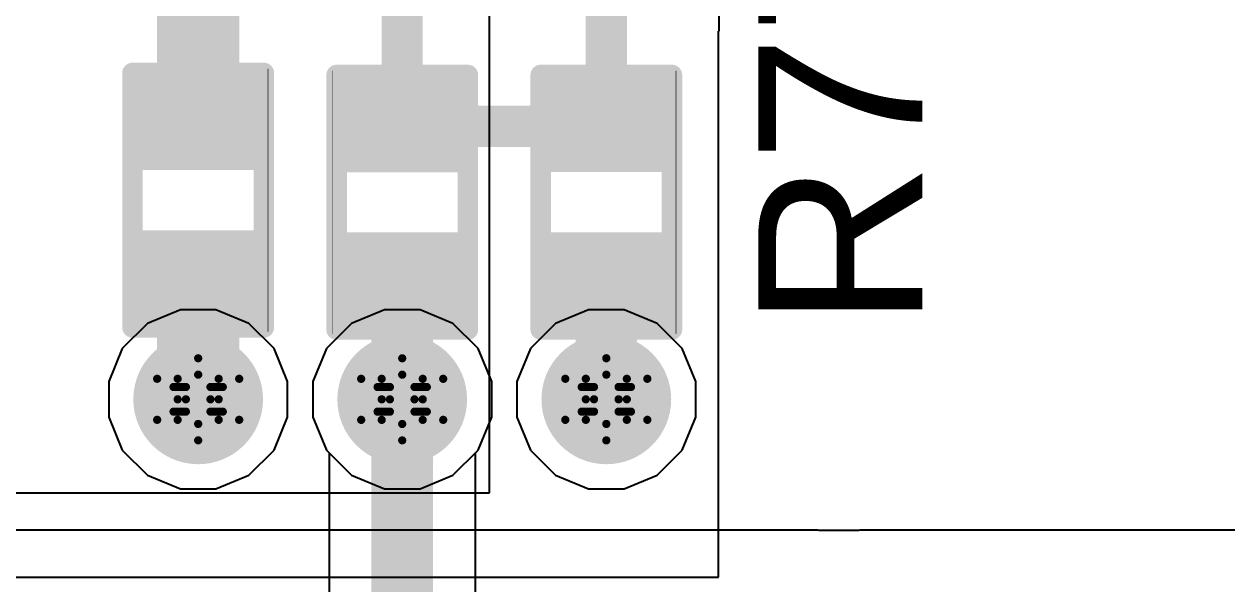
# Model space of a CAD drawing. Header units: inches. Extents: x -5 to 5328, y -4 to 5281.
# Drawn here: x 89.28 to 96.73, y 21.54 to 25 of the extents above; entities that cross this region are included whole.
import ezdxf

# ---------------------------------------------------------------- set-up
doc = ezdxf.new("R2010")
doc.units = ezdxf.units.IN
for name, color, linetype in [('Bottom Layer', 5, 'Continuous'), ('Bottom Solder', 6, 'Continuous'), ('Drill Drawing', 1, 'Continuous'), ('Layer 1', 16, 'Continuous'), ('Layer 2', 76, 'Continuous'), ('Top Layer', 1, 'Continuous'), ('Top Overlay', 2, 'Continuous'), ('Top Paste', 8, 'Continuous'), ('Top Solder', 216, 'Continuous'), ('Via Holes', 16, 'Continuous')]:
    doc.layers.add(name, color=color, linetype=linetype)
doc.styles.add('Arial', font='', dxfattribs={"height": 0.2})
doc.styles.get('Arial').set_extended_font_data('Arial')

# ---------------------------------------------------------------- blocks, each defined once
blk = doc.blocks.new('R___0402_24')
at = {"layer": 'Top Layer'}
for points in [[(-0.6985, -0.3175), (-0.6985, 0.3175), (-0.2413, 0.3175), (-0.2413, -0.3175)], [(0.2413, -0.3175), (0.2413, 0.3175), (0.6985, 0.3175), (0.6985, -0.3175)]]:
    blk.add_hatch(color=1, dxfattribs=at).paths.add_polyline_path(points)
at = {"layer": 'Top Paste'}
for points in [[(-0.6985, -0.3175), (-0.6985, 0.3175), (-0.2413, 0.3175), (-0.2413, -0.3175)], [(0.2413, -0.3175), (0.2413, 0.3175), (0.6985, 0.3175), (0.6985, -0.3175)]]:
    blk.add_hatch(color=8, dxfattribs=at).paths.add_polyline_path(points)
at = {"layer": 'Top Solder'}
for points in [[(-0.7535, -0.3725), (-0.7535, 0.3725), (-0.1863, 0.3725), (-0.1863, -0.3725)], [(0.1863, -0.3725), (0.1863, 0.3725), (0.7535, 0.3725), (0.7535, -0.3725)]]:
    blk.add_hatch(color=216, dxfattribs=at).paths.add_polyline_path(points)
at = {"layer": 'Top Overlay'}
for points in [[(-0.7874, 0.4064, 0.127, 0.127, 0), (-0.7874, -0.4064, 0.127, 0.127, 0)], [(-0.7874, 0.4064, 0.127, 0.127, 0), (0.7874, 0.4064, 0.127, 0.127, 0)], [(0.7874, 0.4064, 0.127, 0.127, 0), (0.7874, -0.4064, 0.127, 0.127, 0)], [(-0.7874, -0.4064, 0.127, 0.127, 0), (0.7874, -0.4064, 0.127, 0.127, 0)], [(-0.8128, -0.4318, 0.00323, 0.00323, 0), (0.8128, -0.4318, 0.00323, 0.00323, 0)]]:
    blk.add_lwpolyline(points, format="xyseb", dxfattribs=at)
for points in [[(-0.8191, 0.4064, 0.0635, 0.0635, 1), (-0.7556, 0.4064, 0.0635, 0.0635, 1)], [(-0.8191, 0.4064, 0.0635, 0.0635, 1), (-0.7556, 0.4064, 0.0635, 0.0635, 1)], [(0.7556, 0.4064, 0.0635, 0.0635, 1), (0.8191, 0.4064, 0.0635, 0.0635, 1)], [(0.7556, 0.4064, 0.0635, 0.0635, 1), (0.8191, 0.4064, 0.0635, 0.0635, 1)], [(-0.8191, -0.4064, 0.0635, 0.0635, 1), (-0.7556, -0.4064, 0.0635, 0.0635, 1)], [(-0.8191, -0.4064, 0.0635, 0.0635, 1), (-0.7556, -0.4064, 0.0635, 0.0635, 1)], [(0.7556, -0.4064, 0.0635, 0.0635, 1), (0.8191, -0.4064, 0.0635, 0.0635, 1)], [(0.7556, -0.4064, 0.0635, 0.0635, 1), (0.8191, -0.4064, 0.0635, 0.0635, 1)], [(-0.8136, -0.4318, 0.00161, 0.00161, 1), (-0.812, -0.4318, 0.00161, 0.00161, 1)], [(0.812, -0.4318, 0.00161, 0.00161, 1), (0.8136, -0.4318, 0.00161, 0.00161, 1)]]:
    blk.add_lwpolyline(points, format="xyseb", close=True, dxfattribs=at)
blk = doc.blocks.new('R___0402_28')
at = {"layer": 'Top Layer'}
for points in [[(-0.6985, -0.3175), (-0.6985, 0.3175), (-0.2413, 0.3175), (-0.2413, -0.3175)], [(0.2413, -0.3175), (0.2413, 0.3175), (0.6985, 0.3175), (0.6985, -0.3175)]]:
    blk.add_hatch(color=1, dxfattribs=at).paths.add_polyline_path(points)
at = {"layer": 'Top Paste'}
for points in [[(-0.6985, -0.3175), (-0.6985, 0.3175), (-0.2413, 0.3175), (-0.2413, -0.3175)], [(0.2413, -0.3175), (0.2413, 0.3175), (0.6985, 0.3175), (0.6985, -0.3175)]]:
    blk.add_hatch(color=8, dxfattribs=at).paths.add_polyline_path(points)
at = {"layer": 'Top Solder'}
for points in [[(-0.7535, -0.3725), (-0.7535, 0.3725), (-0.1863, 0.3725), (-0.1863, -0.3725)], [(0.1863, -0.3725), (0.1863, 0.3725), (0.7535, 0.3725), (0.7535, -0.3725)]]:
    blk.add_hatch(color=216, dxfattribs=at).paths.add_polyline_path(points)
at = {"layer": 'Top Overlay'}
for points in [[(-0.7874, -0.4064, 0.127, 0.127, 0), (-0.7874, 0.4064, 0.127, 0.127, 0)], [(0.7874, 0.4064, 0.127, 0.127, 0), (-0.7874, 0.4064, 0.127, 0.127, 0)], [(0.7874, -0.4064, 0.127, 0.127, 0), (0.7874, 0.4064, 0.127, 0.127, 0)], [(0.7874, -0.4064, 0.127, 0.127, 0), (-0.7874, -0.4064, 0.127, 0.127, 0)], [(0.8128, -0.4318, 0.00323, 0.00323, 0), (-0.8128, -0.4318, 0.00323, 0.00323, 0)]]:
    blk.add_lwpolyline(points, format="xyseb", dxfattribs=at)
for points in [[(-0.8191, 0.4064, 0.0635, 0.0635, 1), (-0.7556, 0.4064, 0.0635, 0.0635, 1)], [(-0.8191, 0.4064, 0.0635, 0.0635, 1), (-0.7556, 0.4064, 0.0635, 0.0635, 1)], [(0.7556, 0.4064, 0.0635, 0.0635, 1), (0.8191, 0.4064, 0.0635, 0.0635, 1)], [(0.7556, 0.4064, 0.0635, 0.0635, 1), (0.8191, 0.4064, 0.0635, 0.0635, 1)], [(-0.8191, -0.4064, 0.0635, 0.0635, 1), (-0.7556, -0.4064, 0.0635, 0.0635, 1)], [(-0.8191, -0.4064, 0.0635, 0.0635, 1), (-0.7556, -0.4064, 0.0635, 0.0635, 1)], [(0.7556, -0.4064, 0.0635, 0.0635, 1), (0.8191, -0.4064, 0.0635, 0.0635, 1)], [(0.7556, -0.4064, 0.0635, 0.0635, 1), (0.8191, -0.4064, 0.0635, 0.0635, 1)], [(-0.8136, -0.4318, 0.00161, 0.00161, 1), (-0.812, -0.4318, 0.00161, 0.00161, 1)], [(0.812, -0.4318, 0.00161, 0.00161, 1), (0.8136, -0.4318, 0.00161, 0.00161, 1)]]:
    blk.add_lwpolyline(points, format="xyseb", close=True, dxfattribs=at)
blk = doc.blocks.new('R___0402_32')
at = {"layer": 'Top Layer'}
for points in [[(-0.6985, -0.3175), (-0.6985, 0.3175), (-0.2413, 0.3175), (-0.2413, -0.3175)], [(0.2413, -0.3175), (0.2413, 0.3175), (0.6985, 0.3175), (0.6985, -0.3175)]]:
    blk.add_hatch(color=1, dxfattribs=at).paths.add_polyline_path(points)
at = {"layer": 'Top Paste'}
for points in [[(-0.6985, -0.3175), (-0.6985, 0.3175), (-0.2413, 0.3175), (-0.2413, -0.3175)], [(0.2413, -0.3175), (0.2413, 0.3175), (0.6985, 0.3175), (0.6985, -0.3175)]]:
    blk.add_hatch(color=8, dxfattribs=at).paths.add_polyline_path(points)
at = {"layer": 'Top Solder'}
for points in [[(-0.7535, -0.3725), (-0.7535, 0.3725), (-0.1863, 0.3725), (-0.1863, -0.3725)], [(0.1863, -0.3725), (0.1863, 0.3725), (0.7535, 0.3725), (0.7535, -0.3725)]]:
    blk.add_hatch(color=216, dxfattribs=at).paths.add_polyline_path(points)
at = {"layer": 'Top Overlay'}
for points in [[(-0.7874, 0.4064, 0.127, 0.127, 0), (-0.7874, -0.4064, 0.127, 0.127, 0)], [(-0.7874, 0.4064, 0.127, 0.127, 0), (0.7874, 0.4064, 0.127, 0.127, 0)], [(0.7874, 0.4064, 0.127, 0.127, 0), (0.7874, -0.4064, 0.127, 0.127, 0)], [(-0.7874, -0.4064, 0.127, 0.127, 0), (0.7874, -0.4064, 0.127, 0.127, 0)], [(-0.8128, -0.4318, 0.00323, 0.00323, 0), (0.8128, -0.4318, 0.00323, 0.00323, 0)]]:
    blk.add_lwpolyline(points, format="xyseb", dxfattribs=at)
for points in [[(-0.8191, 0.4064, 0.0635, 0.0635, 1), (-0.7556, 0.4064, 0.0635, 0.0635, 1)], [(-0.8191, 0.4064, 0.0635, 0.0635, 1), (-0.7556, 0.4064, 0.0635, 0.0635, 1)], [(0.7556, 0.4064, 0.0635, 0.0635, 1), (0.8191, 0.4064, 0.0635, 0.0635, 1)], [(0.7556, 0.4064, 0.0635, 0.0635, 1), (0.8191, 0.4064, 0.0635, 0.0635, 1)], [(-0.8191, -0.4064, 0.0635, 0.0635, 1), (-0.7556, -0.4064, 0.0635, 0.0635, 1)], [(-0.8191, -0.4064, 0.0635, 0.0635, 1), (-0.7556, -0.4064, 0.0635, 0.0635, 1)], [(0.7556, -0.4064, 0.0635, 0.0635, 1), (0.8191, -0.4064, 0.0635, 0.0635, 1)], [(0.7556, -0.4064, 0.0635, 0.0635, 1), (0.8191, -0.4064, 0.0635, 0.0635, 1)], [(-0.8136, -0.4318, 0.00161, 0.00161, 1), (-0.812, -0.4318, 0.00161, 0.00161, 1)], [(0.812, -0.4318, 0.00161, 0.00161, 1), (0.8136, -0.4318, 0.00161, 0.00161, 1)]]:
    blk.add_lwpolyline(points, format="xyseb", close=True, dxfattribs=at)

msp = doc.modelspace()

# ---------------------------------------------------------------- hatches: boundary and pattern name
at = {"layer": 'Bottom Layer'}
h = msp.add_hatch(color=5, dxfattribs=at)
edge = h.paths.add_edge_path()
edge.add_arc((90.3593, 22.6781), 0.3, 0, 360)
h = msp.add_hatch(color=5, dxfattribs=at)
edge = h.paths.add_edge_path()
edge.add_arc((91.6226, 22.6779), 0.3, 0, 360)
h = msp.add_hatch(color=5, dxfattribs=at)
edge = h.paths.add_edge_path()
edge.add_arc((92.8864, 22.6781), 0.3, 0, 360)
at = {"layer": 'Bottom Solder'}
h = msp.add_hatch(color=6, dxfattribs=at)
edge = h.paths.add_edge_path()
edge.add_arc((90.3593, 22.6781), 0.4016, 0, 360)
h = msp.add_hatch(color=6, dxfattribs=at)
edge = h.paths.add_edge_path()
edge.add_arc((91.6226, 22.6779), 0.4016, 0, 360)
h = msp.add_hatch(color=6, dxfattribs=at)
edge = h.paths.add_edge_path()
edge.add_arc((92.8864, 22.6781), 0.4016, 0, 360)
at = {"layer": 'Layer 1'}
h = msp.add_hatch(color=16, dxfattribs=at)
edge = h.paths.add_edge_path()
edge.add_arc((90.3593, 22.6781), 0.3, 0, 360)
h = msp.add_hatch(color=16, dxfattribs=at)
edge = h.paths.add_edge_path()
edge.add_arc((91.6226, 22.6779), 0.3, 0, 360)
h = msp.add_hatch(color=16, dxfattribs=at)
edge = h.paths.add_edge_path()
edge.add_arc((92.8864, 22.6781), 0.3, 0, 360)
at = {"layer": 'Layer 2'}
h = msp.add_hatch(color=76, dxfattribs=at)
edge = h.paths.add_edge_path()
edge.add_arc((90.3593, 22.6781), 0.3, 0, 360)
h = msp.add_hatch(color=76, dxfattribs=at)
edge = h.paths.add_edge_path()
edge.add_arc((91.6226, 22.6779), 0.3, 0, 360)
h = msp.add_hatch(color=76, dxfattribs=at)
edge = h.paths.add_edge_path()
edge.add_arc((92.8864, 22.6781), 0.3, 0, 360)
at = {"layer": 'Top Layer'}
h = msp.add_hatch(color=1, dxfattribs=at)
edge = h.paths.add_edge_path()
edge.add_arc((90.3593, 22.6781), 0.3, 0, 360)
h = msp.add_hatch(color=1, dxfattribs=at)
edge = h.paths.add_edge_path()
edge.add_arc((91.6226, 22.6779), 0.3, 0, 360)
h = msp.add_hatch(color=1, dxfattribs=at)
edge = h.paths.add_edge_path()
edge.add_arc((92.8864, 22.6781), 0.3, 0, 360)
at = {"layer": 'Top Solder'}
h = msp.add_hatch(color=216, dxfattribs=at)
edge = h.paths.add_edge_path()
edge.add_arc((90.3593, 22.6781), 0.4016, 0, 360)
h = msp.add_hatch(color=216, dxfattribs=at)
edge = h.paths.add_edge_path()
edge.add_arc((91.6226, 22.6779), 0.4016, 0, 360)
h = msp.add_hatch(color=216, dxfattribs=at)
edge = h.paths.add_edge_path()
edge.add_arc((92.8864, 22.6781), 0.4016, 0, 360)
at = {"layer": 'Via Holes'}
h = msp.add_hatch(color=7, dxfattribs=at)
edge = h.paths.add_edge_path()
edge.add_arc((90.3593, 22.6781), 0.15, 0, 360)
h = msp.add_hatch(color=7, dxfattribs=at)
edge = h.paths.add_edge_path()
edge.add_arc((91.6226, 22.6779), 0.15, 0, 360)
h = msp.add_hatch(color=7, dxfattribs=at)
edge = h.paths.add_edge_path()
edge.add_arc((92.8864, 22.6781), 0.15, 0, 360)

# ---------------------------------------------------------------- linework, layer by layer
at = {"layer": 'Bottom Layer'}
for p, q in [((91.5124, 23.2319), (91.3088, 23.1475)), ((91.7328, 23.2319), (91.5124, 23.2319)), ((91.9364, 23.1475), (91.7328, 23.2319)), ((92.7762, 23.2321), (92.5726, 23.1478)), ((92.9966, 23.2321), (92.7762, 23.2321)), ((93.2002, 23.1478), (92.9966, 23.2321)), ((91.3088, 23.1475), (91.1529, 22.9917)), ((92.0923, 22.9917), (91.9364, 23.1475)), ((92.5726, 23.1478), (92.4168, 22.9919)), ((93.3561, 22.9919), (93.2002, 23.1478)), ((91.1529, 22.9917), (91.0686, 22.7881)), ((92.1766, 22.7881), (92.0923, 22.9917)), ((92.4168, 22.9919), (92.3324, 22.7883)), ((93.4404, 22.7883), (93.3561, 22.9919)), ((91.0686, 22.7881), (91.0686, 22.5677)), ((92.1766, 22.5677), (92.1766, 22.7881)), ((92.3324, 22.7883), (92.3324, 22.5679)), ((93.4404, 22.5679), (93.4404, 22.7883)), ((91.0686, 22.5677), (91.1529, 22.3641)), ((92.0923, 22.3641), (92.1766, 22.5677)), ((92.3324, 22.5679), (92.4168, 22.3643)), ((93.3561, 22.3643), (93.4404, 22.5679)), ((91.1529, 22.3641), (91.3088, 22.2082)), ((91.9364, 22.2082), (92.0923, 22.3641)), ((92.4168, 22.3643), (92.5726, 22.2084)), ((93.2002, 22.2084), (93.3561, 22.3643)), ((91.3088, 22.2082), (91.5124, 22.1239)), ((91.7328, 22.1239), (91.9364, 22.2082)), ((92.5726, 22.2084), (92.7762, 22.1241)), ((92.9966, 22.1241), (93.2002, 22.2084)), ((91.5124, 22.1239), (91.7328, 22.1239)), ((92.7762, 22.1241), (92.9966, 22.1241)), ((94.1961, 21.8683), (79.3774, 21.8683)), ((94.2049, 21.8666), (94.1961, 21.8683)), ((94.4477, 21.8666), (94.2049, 21.8666)), ((94.4565, 21.8683), (94.4477, 21.8666)), ((98.6231, 21.8683), (94.4565, 21.8683))]:
    msp.add_line(p, q, dxfattribs=at)
at = {"layer": 'Drill Drawing'}
for points in [[(90.2323, 22.8051, 0.0508, 0.0508, 0), (90.3593, 22.9321, 0.0508, 0.0508, 0)], [(90.3593, 22.9321, 0.0508, 0.0508, 0), (90.4863, 22.8051, 0.0508, 0.0508, 0)], [(91.4956, 22.8049, 0.0508, 0.0508, 0), (91.6226, 22.9319, 0.0508, 0.0508, 0)], [(91.6226, 22.9319, 0.0508, 0.0508, 0), (91.7496, 22.8049, 0.0508, 0.0508, 0)], [(92.7594, 22.8051, 0.0508, 0.0508, 0), (92.8864, 22.9321, 0.0508, 0.0508, 0)], [(92.8864, 22.9321, 0.0508, 0.0508, 0), (93.0134, 22.8051, 0.0508, 0.0508, 0)], [(90.1053, 22.8051, 0.0508, 0.0508, 0), (90.2323, 22.6781, 0.0508, 0.0508, 0)], [(90.1053, 22.8051, 0.0508, 0.0508, 0), (90.2323, 22.8051, 0.0508, 0.0508, 0)], [(90.2831, 22.7543, 0.0508, 0.0508, 0), (90.3593, 22.8305, 0.0508, 0.0508, 0)], [(90.3593, 22.8305, 0.0508, 0.0508, 0), (90.4355, 22.7543, 0.0508, 0.0508, 0)], [(90.4863, 22.8051, 0.0508, 0.0508, 0), (90.6133, 22.8051, 0.0508, 0.0508, 0)], [(90.4863, 22.6781, 0.0508, 0.0508, 0), (90.6133, 22.8051, 0.0508, 0.0508, 0)], [(91.3686, 22.8049, 0.0508, 0.0508, 0), (91.4956, 22.6779, 0.0508, 0.0508, 0)], [(91.3686, 22.8049, 0.0508, 0.0508, 0), (91.4956, 22.8049, 0.0508, 0.0508, 0)], [(91.5464, 22.7541, 0.0508, 0.0508, 0), (91.6226, 22.8303, 0.0508, 0.0508, 0)], [(91.6226, 22.8303, 0.0508, 0.0508, 0), (91.6988, 22.7541, 0.0508, 0.0508, 0)], [(91.7496, 22.8049, 0.0508, 0.0508, 0), (91.8766, 22.8049, 0.0508, 0.0508, 0)], [(91.7496, 22.6779, 0.0508, 0.0508, 0), (91.8766, 22.8049, 0.0508, 0.0508, 0)], [(92.6324, 22.8051, 0.0508, 0.0508, 0), (92.7594, 22.6781, 0.0508, 0.0508, 0)], [(92.6324, 22.8051, 0.0508, 0.0508, 0), (92.7594, 22.8051, 0.0508, 0.0508, 0)], [(92.8102, 22.7543, 0.0508, 0.0508, 0), (92.8864, 22.8305, 0.0508, 0.0508, 0)], [(92.8864, 22.8305, 0.0508, 0.0508, 0), (92.9626, 22.7543, 0.0508, 0.0508, 0)], [(93.0134, 22.8051, 0.0508, 0.0508, 0), (93.1404, 22.8051, 0.0508, 0.0508, 0)], [(93.0134, 22.6781, 0.0508, 0.0508, 0), (93.1404, 22.8051, 0.0508, 0.0508, 0)], [(90.2069, 22.7543, 0.0508, 0.0508, 0), (90.2831, 22.6781, 0.0508, 0.0508, 0)], [(90.2069, 22.7543, 0.0508, 0.0508, 0), (90.2831, 22.7543, 0.0508, 0.0508, 0)], [(90.4355, 22.7543, 0.0508, 0.0508, 0), (90.5117, 22.7543, 0.0508, 0.0508, 0)], [(90.4355, 22.6781, 0.0508, 0.0508, 0), (90.5117, 22.7543, 0.0508, 0.0508, 0)], [(91.4702, 22.7541, 0.0508, 0.0508, 0), (91.5464, 22.6779, 0.0508, 0.0508, 0)], [(91.4702, 22.7541, 0.0508, 0.0508, 0), (91.5464, 22.7541, 0.0508, 0.0508, 0)], [(91.6988, 22.7541, 0.0508, 0.0508, 0), (91.775, 22.7541, 0.0508, 0.0508, 0)], [(91.6988, 22.6779, 0.0508, 0.0508, 0), (91.775, 22.7541, 0.0508, 0.0508, 0)], [(92.734, 22.7543, 0.0508, 0.0508, 0), (92.8102, 22.6781, 0.0508, 0.0508, 0)], [(92.734, 22.7543, 0.0508, 0.0508, 0), (92.8102, 22.7543, 0.0508, 0.0508, 0)], [(92.9626, 22.7543, 0.0508, 0.0508, 0), (93.0388, 22.7543, 0.0508, 0.0508, 0)], [(92.9626, 22.6781, 0.0508, 0.0508, 0), (93.0388, 22.7543, 0.0508, 0.0508, 0)], [(90.1053, 22.5511, 0.0508, 0.0508, 0), (90.2323, 22.6781, 0.0508, 0.0508, 0)], [(90.2069, 22.6019, 0.0508, 0.0508, 0), (90.2831, 22.6781, 0.0508, 0.0508, 0)], [(90.4355, 22.6781, 0.0508, 0.0508, 0), (90.5117, 22.6019, 0.0508, 0.0508, 0)], [(90.4863, 22.6781, 0.0508, 0.0508, 0), (90.6133, 22.5511, 0.0508, 0.0508, 0)], [(91.3686, 22.5509, 0.0508, 0.0508, 0), (91.4956, 22.6779, 0.0508, 0.0508, 0)], [(91.4702, 22.6017, 0.0508, 0.0508, 0), (91.5464, 22.6779, 0.0508, 0.0508, 0)], [(91.6988, 22.6779, 0.0508, 0.0508, 0), (91.775, 22.6017, 0.0508, 0.0508, 0)], [(91.7496, 22.6779, 0.0508, 0.0508, 0), (91.8766, 22.5509, 0.0508, 0.0508, 0)], [(92.6324, 22.5511, 0.0508, 0.0508, 0), (92.7594, 22.6781, 0.0508, 0.0508, 0)], [(92.734, 22.6019, 0.0508, 0.0508, 0), (92.8102, 22.6781, 0.0508, 0.0508, 0)], [(92.9626, 22.6781, 0.0508, 0.0508, 0), (93.0388, 22.6019, 0.0508, 0.0508, 0)], [(93.0134, 22.6781, 0.0508, 0.0508, 0), (93.1404, 22.5511, 0.0508, 0.0508, 0)], [(90.1053, 22.5511, 0.0508, 0.0508, 0), (90.2323, 22.5511, 0.0508, 0.0508, 0)], [(90.2069, 22.6019, 0.0508, 0.0508, 0), (90.2831, 22.6019, 0.0508, 0.0508, 0)], [(90.2323, 22.5511, 0.0508, 0.0508, 0), (90.3593, 22.4241, 0.0508, 0.0508, 0)], [(90.2831, 22.6019, 0.0508, 0.0508, 0), (90.3593, 22.5257, 0.0508, 0.0508, 0)], [(90.3593, 22.5257, 0.0508, 0.0508, 0), (90.4355, 22.6019, 0.0508, 0.0508, 0)], [(90.3593, 22.4241, 0.0508, 0.0508, 0), (90.4863, 22.5511, 0.0508, 0.0508, 0)], [(90.4355, 22.6019, 0.0508, 0.0508, 0), (90.5117, 22.6019, 0.0508, 0.0508, 0)], [(90.4863, 22.5511, 0.0508, 0.0508, 0), (90.6133, 22.5511, 0.0508, 0.0508, 0)], [(91.3686, 22.5509, 0.0508, 0.0508, 0), (91.4956, 22.5509, 0.0508, 0.0508, 0)], [(91.4702, 22.6017, 0.0508, 0.0508, 0), (91.5464, 22.6017, 0.0508, 0.0508, 0)], [(91.4956, 22.5509, 0.0508, 0.0508, 0), (91.6226, 22.4239, 0.0508, 0.0508, 0)], [(91.5464, 22.6017, 0.0508, 0.0508, 0), (91.6226, 22.5255, 0.0508, 0.0508, 0)], [(91.6226, 22.5255, 0.0508, 0.0508, 0), (91.6988, 22.6017, 0.0508, 0.0508, 0)], [(91.6226, 22.4239, 0.0508, 0.0508, 0), (91.7496, 22.5509, 0.0508, 0.0508, 0)], [(91.6988, 22.6017, 0.0508, 0.0508, 0), (91.775, 22.6017, 0.0508, 0.0508, 0)], [(91.7496, 22.5509, 0.0508, 0.0508, 0), (91.8766, 22.5509, 0.0508, 0.0508, 0)], [(92.6324, 22.5511, 0.0508, 0.0508, 0), (92.7594, 22.5511, 0.0508, 0.0508, 0)], [(92.734, 22.6019, 0.0508, 0.0508, 0), (92.8102, 22.6019, 0.0508, 0.0508, 0)], [(92.7594, 22.5511, 0.0508, 0.0508, 0), (92.8864, 22.4241, 0.0508, 0.0508, 0)], [(92.8102, 22.6019, 0.0508, 0.0508, 0), (92.8864, 22.5257, 0.0508, 0.0508, 0)], [(92.8864, 22.5257, 0.0508, 0.0508, 0), (92.9626, 22.6019, 0.0508, 0.0508, 0)], [(92.8864, 22.4241, 0.0508, 0.0508, 0), (93.0134, 22.5511, 0.0508, 0.0508, 0)], [(92.9626, 22.6019, 0.0508, 0.0508, 0), (93.0388, 22.6019, 0.0508, 0.0508, 0)], [(93.0134, 22.5511, 0.0508, 0.0508, 0), (93.1404, 22.5511, 0.0508, 0.0508, 0)]]:
    msp.add_lwpolyline(points, format="xyseb", dxfattribs=at)
for points in [[(90.3466, 22.9321, 0.0254, 0.0254, 1), (90.372, 22.9321, 0.0254, 0.0254, 1)], [(90.3466, 22.9321, 0.0254, 0.0254, 1), (90.372, 22.9321, 0.0254, 0.0254, 1)], [(91.6099, 22.9319, 0.0254, 0.0254, 1), (91.6353, 22.9319, 0.0254, 0.0254, 1)], [(91.6099, 22.9319, 0.0254, 0.0254, 1), (91.6353, 22.9319, 0.0254, 0.0254, 1)], [(92.8737, 22.9321, 0.0254, 0.0254, 1), (92.8991, 22.9321, 0.0254, 0.0254, 1)], [(92.8737, 22.9321, 0.0254, 0.0254, 1), (92.8991, 22.9321, 0.0254, 0.0254, 1)], [(90.0926, 22.8051, 0.0254, 0.0254, 1), (90.118, 22.8051, 0.0254, 0.0254, 1)], [(90.0926, 22.8051, 0.0254, 0.0254, 1), (90.118, 22.8051, 0.0254, 0.0254, 1)], [(90.2196, 22.8051, 0.0254, 0.0254, 1), (90.245, 22.8051, 0.0254, 0.0254, 1)], [(90.2196, 22.8051, 0.0254, 0.0254, 1), (90.245, 22.8051, 0.0254, 0.0254, 1)], [(90.3466, 22.8305, 0.0254, 0.0254, 1), (90.372, 22.8305, 0.0254, 0.0254, 1)], [(90.3466, 22.8305, 0.0254, 0.0254, 1), (90.372, 22.8305, 0.0254, 0.0254, 1)], [(90.4736, 22.8051, 0.0254, 0.0254, 1), (90.499, 22.8051, 0.0254, 0.0254, 1)], [(90.4736, 22.8051, 0.0254, 0.0254, 1), (90.499, 22.8051, 0.0254, 0.0254, 1)], [(90.6006, 22.8051, 0.0254, 0.0254, 1), (90.626, 22.8051, 0.0254, 0.0254, 1)], [(90.6006, 22.8051, 0.0254, 0.0254, 1), (90.626, 22.8051, 0.0254, 0.0254, 1)], [(91.3559, 22.8049, 0.0254, 0.0254, 1), (91.3813, 22.8049, 0.0254, 0.0254, 1)], [(91.3559, 22.8049, 0.0254, 0.0254, 1), (91.3813, 22.8049, 0.0254, 0.0254, 1)], [(91.4829, 22.8049, 0.0254, 0.0254, 1), (91.5083, 22.8049, 0.0254, 0.0254, 1)], [(91.4829, 22.8049, 0.0254, 0.0254, 1), (91.5083, 22.8049, 0.0254, 0.0254, 1)], [(91.6099, 22.8303, 0.0254, 0.0254, 1), (91.6353, 22.8303, 0.0254, 0.0254, 1)], [(91.6099, 22.8303, 0.0254, 0.0254, 1), (91.6353, 22.8303, 0.0254, 0.0254, 1)], [(91.7369, 22.8049, 0.0254, 0.0254, 1), (91.7623, 22.8049, 0.0254, 0.0254, 1)], [(91.7369, 22.8049, 0.0254, 0.0254, 1), (91.7623, 22.8049, 0.0254, 0.0254, 1)], [(91.8639, 22.8049, 0.0254, 0.0254, 1), (91.8893, 22.8049, 0.0254, 0.0254, 1)], [(91.8639, 22.8049, 0.0254, 0.0254, 1), (91.8893, 22.8049, 0.0254, 0.0254, 1)], [(92.6197, 22.8051, 0.0254, 0.0254, 1), (92.6451, 22.8051, 0.0254, 0.0254, 1)], [(92.6197, 22.8051, 0.0254, 0.0254, 1), (92.6451, 22.8051, 0.0254, 0.0254, 1)], [(92.7467, 22.8051, 0.0254, 0.0254, 1), (92.7721, 22.8051, 0.0254, 0.0254, 1)], [(92.7467, 22.8051, 0.0254, 0.0254, 1), (92.7721, 22.8051, 0.0254, 0.0254, 1)], [(92.8737, 22.8305, 0.0254, 0.0254, 1), (92.8991, 22.8305, 0.0254, 0.0254, 1)], [(92.8737, 22.8305, 0.0254, 0.0254, 1), (92.8991, 22.8305, 0.0254, 0.0254, 1)], [(93.0007, 22.8051, 0.0254, 0.0254, 1), (93.0261, 22.8051, 0.0254, 0.0254, 1)], [(93.0007, 22.8051, 0.0254, 0.0254, 1), (93.0261, 22.8051, 0.0254, 0.0254, 1)], [(93.1277, 22.8051, 0.0254, 0.0254, 1), (93.1531, 22.8051, 0.0254, 0.0254, 1)], [(93.1277, 22.8051, 0.0254, 0.0254, 1), (93.1531, 22.8051, 0.0254, 0.0254, 1)], [(90.1942, 22.7543, 0.0254, 0.0254, 1), (90.2196, 22.7543, 0.0254, 0.0254, 1)], [(90.1942, 22.7543, 0.0254, 0.0254, 1), (90.2196, 22.7543, 0.0254, 0.0254, 1)], [(90.2704, 22.7543, 0.0254, 0.0254, 1), (90.2958, 22.7543, 0.0254, 0.0254, 1)], [(90.2704, 22.7543, 0.0254, 0.0254, 1), (90.2958, 22.7543, 0.0254, 0.0254, 1)], [(90.4228, 22.7543, 0.0254, 0.0254, 1), (90.4482, 22.7543, 0.0254, 0.0254, 1)], [(90.4228, 22.7543, 0.0254, 0.0254, 1), (90.4482, 22.7543, 0.0254, 0.0254, 1)], [(90.499, 22.7543, 0.0254, 0.0254, 1), (90.5244, 22.7543, 0.0254, 0.0254, 1)], [(90.499, 22.7543, 0.0254, 0.0254, 1), (90.5244, 22.7543, 0.0254, 0.0254, 1)], [(91.4575, 22.7541, 0.0254, 0.0254, 1), (91.4829, 22.7541, 0.0254, 0.0254, 1)], [(91.4575, 22.7541, 0.0254, 0.0254, 1), (91.4829, 22.7541, 0.0254, 0.0254, 1)], [(91.5337, 22.7541, 0.0254, 0.0254, 1), (91.5591, 22.7541, 0.0254, 0.0254, 1)], [(91.5337, 22.7541, 0.0254, 0.0254, 1), (91.5591, 22.7541, 0.0254, 0.0254, 1)], [(91.6861, 22.7541, 0.0254, 0.0254, 1), (91.7115, 22.7541, 0.0254, 0.0254, 1)], [(91.6861, 22.7541, 0.0254, 0.0254, 1), (91.7115, 22.7541, 0.0254, 0.0254, 1)], [(91.7623, 22.7541, 0.0254, 0.0254, 1), (91.7877, 22.7541, 0.0254, 0.0254, 1)], [(91.7623, 22.7541, 0.0254, 0.0254, 1), (91.7877, 22.7541, 0.0254, 0.0254, 1)], [(92.7213, 22.7543, 0.0254, 0.0254, 1), (92.7467, 22.7543, 0.0254, 0.0254, 1)], [(92.7213, 22.7543, 0.0254, 0.0254, 1), (92.7467, 22.7543, 0.0254, 0.0254, 1)], [(92.7975, 22.7543, 0.0254, 0.0254, 1), (92.8229, 22.7543, 0.0254, 0.0254, 1)], [(92.7975, 22.7543, 0.0254, 0.0254, 1), (92.8229, 22.7543, 0.0254, 0.0254, 1)], [(92.9499, 22.7543, 0.0254, 0.0254, 1), (92.9753, 22.7543, 0.0254, 0.0254, 1)], [(92.9499, 22.7543, 0.0254, 0.0254, 1), (92.9753, 22.7543, 0.0254, 0.0254, 1)], [(93.0261, 22.7543, 0.0254, 0.0254, 1), (93.0515, 22.7543, 0.0254, 0.0254, 1)], [(93.0261, 22.7543, 0.0254, 0.0254, 1), (93.0515, 22.7543, 0.0254, 0.0254, 1)], [(90.2196, 22.6781, 0.0254, 0.0254, 1), (90.245, 22.6781, 0.0254, 0.0254, 1)], [(90.2196, 22.6781, 0.0254, 0.0254, 1), (90.245, 22.6781, 0.0254, 0.0254, 1)], [(90.2704, 22.6781, 0.0254, 0.0254, 1), (90.2958, 22.6781, 0.0254, 0.0254, 1)], [(90.2704, 22.6781, 0.0254, 0.0254, 1), (90.2958, 22.6781, 0.0254, 0.0254, 1)], [(90.4228, 22.6781, 0.0254, 0.0254, 1), (90.4482, 22.6781, 0.0254, 0.0254, 1)], [(90.4228, 22.6781, 0.0254, 0.0254, 1), (90.4482, 22.6781, 0.0254, 0.0254, 1)], [(90.4736, 22.6781, 0.0254, 0.0254, 1), (90.499, 22.6781, 0.0254, 0.0254, 1)], [(90.4736, 22.6781, 0.0254, 0.0254, 1), (90.499, 22.6781, 0.0254, 0.0254, 1)], [(91.4829, 22.6779, 0.0254, 0.0254, 1), (91.5083, 22.6779, 0.0254, 0.0254, 1)], [(91.4829, 22.6779, 0.0254, 0.0254, 1), (91.5083, 22.6779, 0.0254, 0.0254, 1)], [(91.5337, 22.6779, 0.0254, 0.0254, 1), (91.5591, 22.6779, 0.0254, 0.0254, 1)], [(91.5337, 22.6779, 0.0254, 0.0254, 1), (91.5591, 22.6779, 0.0254, 0.0254, 1)], [(91.6861, 22.6779, 0.0254, 0.0254, 1), (91.7115, 22.6779, 0.0254, 0.0254, 1)], [(91.6861, 22.6779, 0.0254, 0.0254, 1), (91.7115, 22.6779, 0.0254, 0.0254, 1)], [(91.7369, 22.6779, 0.0254, 0.0254, 1), (91.7623, 22.6779, 0.0254, 0.0254, 1)], [(91.7369, 22.6779, 0.0254, 0.0254, 1), (91.7623, 22.6779, 0.0254, 0.0254, 1)], [(92.7467, 22.6781, 0.0254, 0.0254, 1), (92.7721, 22.6781, 0.0254, 0.0254, 1)], [(92.7467, 22.6781, 0.0254, 0.0254, 1), (92.7721, 22.6781, 0.0254, 0.0254, 1)], [(92.7975, 22.6781, 0.0254, 0.0254, 1), (92.8229, 22.6781, 0.0254, 0.0254, 1)], [(92.7975, 22.6781, 0.0254, 0.0254, 1), (92.8229, 22.6781, 0.0254, 0.0254, 1)], [(92.9499, 22.6781, 0.0254, 0.0254, 1), (92.9753, 22.6781, 0.0254, 0.0254, 1)], [(92.9499, 22.6781, 0.0254, 0.0254, 1), (92.9753, 22.6781, 0.0254, 0.0254, 1)], [(93.0007, 22.6781, 0.0254, 0.0254, 1), (93.0261, 22.6781, 0.0254, 0.0254, 1)], [(93.0007, 22.6781, 0.0254, 0.0254, 1), (93.0261, 22.6781, 0.0254, 0.0254, 1)], [(90.0926, 22.5511, 0.0254, 0.0254, 1), (90.118, 22.5511, 0.0254, 0.0254, 1)], [(90.0926, 22.5511, 0.0254, 0.0254, 1), (90.118, 22.5511, 0.0254, 0.0254, 1)], [(90.1942, 22.6019, 0.0254, 0.0254, 1), (90.2196, 22.6019, 0.0254, 0.0254, 1)], [(90.1942, 22.6019, 0.0254, 0.0254, 1), (90.2196, 22.6019, 0.0254, 0.0254, 1)], [(90.2196, 22.5511, 0.0254, 0.0254, 1), (90.245, 22.5511, 0.0254, 0.0254, 1)], [(90.2196, 22.5511, 0.0254, 0.0254, 1), (90.245, 22.5511, 0.0254, 0.0254, 1)], [(90.2704, 22.6019, 0.0254, 0.0254, 1), (90.2958, 22.6019, 0.0254, 0.0254, 1)], [(90.2704, 22.6019, 0.0254, 0.0254, 1), (90.2958, 22.6019, 0.0254, 0.0254, 1)], [(90.4228, 22.6019, 0.0254, 0.0254, 1), (90.4482, 22.6019, 0.0254, 0.0254, 1)], [(90.4228, 22.6019, 0.0254, 0.0254, 1), (90.4482, 22.6019, 0.0254, 0.0254, 1)], [(90.4736, 22.5511, 0.0254, 0.0254, 1), (90.499, 22.5511, 0.0254, 0.0254, 1)], [(90.4736, 22.5511, 0.0254, 0.0254, 1), (90.499, 22.5511, 0.0254, 0.0254, 1)], [(90.499, 22.6019, 0.0254, 0.0254, 1), (90.5244, 22.6019, 0.0254, 0.0254, 1)], [(90.499, 22.6019, 0.0254, 0.0254, 1), (90.5244, 22.6019, 0.0254, 0.0254, 1)], [(90.6006, 22.5511, 0.0254, 0.0254, 1), (90.626, 22.5511, 0.0254, 0.0254, 1)], [(90.6006, 22.5511, 0.0254, 0.0254, 1), (90.626, 22.5511, 0.0254, 0.0254, 1)], [(91.3559, 22.5509, 0.0254, 0.0254, 1), (91.3813, 22.5509, 0.0254, 0.0254, 1)], [(91.3559, 22.5509, 0.0254, 0.0254, 1), (91.3813, 22.5509, 0.0254, 0.0254, 1)], [(91.4575, 22.6017, 0.0254, 0.0254, 1), (91.4829, 22.6017, 0.0254, 0.0254, 1)], [(91.4575, 22.6017, 0.0254, 0.0254, 1), (91.4829, 22.6017, 0.0254, 0.0254, 1)], [(91.4829, 22.5509, 0.0254, 0.0254, 1), (91.5083, 22.5509, 0.0254, 0.0254, 1)], [(91.4829, 22.5509, 0.0254, 0.0254, 1), (91.5083, 22.5509, 0.0254, 0.0254, 1)], [(91.5337, 22.6017, 0.0254, 0.0254, 1), (91.5591, 22.6017, 0.0254, 0.0254, 1)], [(91.5337, 22.6017, 0.0254, 0.0254, 1), (91.5591, 22.6017, 0.0254, 0.0254, 1)], [(91.6861, 22.6017, 0.0254, 0.0254, 1), (91.7115, 22.6017, 0.0254, 0.0254, 1)], [(91.6861, 22.6017, 0.0254, 0.0254, 1), (91.7115, 22.6017, 0.0254, 0.0254, 1)], [(91.7369, 22.5509, 0.0254, 0.0254, 1), (91.7623, 22.5509, 0.0254, 0.0254, 1)], [(91.7369, 22.5509, 0.0254, 0.0254, 1), (91.7623, 22.5509, 0.0254, 0.0254, 1)], [(91.7623, 22.6017, 0.0254, 0.0254, 1), (91.7877, 22.6017, 0.0254, 0.0254, 1)], [(91.7623, 22.6017, 0.0254, 0.0254, 1), (91.7877, 22.6017, 0.0254, 0.0254, 1)], [(91.8639, 22.5509, 0.0254, 0.0254, 1), (91.8893, 22.5509, 0.0254, 0.0254, 1)], [(91.8639, 22.5509, 0.0254, 0.0254, 1), (91.8893, 22.5509, 0.0254, 0.0254, 1)], [(92.6197, 22.5511, 0.0254, 0.0254, 1), (92.6451, 22.5511, 0.0254, 0.0254, 1)], [(92.6197, 22.5511, 0.0254, 0.0254, 1), (92.6451, 22.5511, 0.0254, 0.0254, 1)], [(92.7213, 22.6019, 0.0254, 0.0254, 1), (92.7467, 22.6019, 0.0254, 0.0254, 1)], [(92.7213, 22.6019, 0.0254, 0.0254, 1), (92.7467, 22.6019, 0.0254, 0.0254, 1)], [(92.7467, 22.5511, 0.0254, 0.0254, 1), (92.7721, 22.5511, 0.0254, 0.0254, 1)], [(92.7467, 22.5511, 0.0254, 0.0254, 1), (92.7721, 22.5511, 0.0254, 0.0254, 1)], [(92.7975, 22.6019, 0.0254, 0.0254, 1), (92.8229, 22.6019, 0.0254, 0.0254, 1)], [(92.7975, 22.6019, 0.0254, 0.0254, 1), (92.8229, 22.6019, 0.0254, 0.0254, 1)], [(92.9499, 22.6019, 0.0254, 0.0254, 1), (92.9753, 22.6019, 0.0254, 0.0254, 1)], [(92.9499, 22.6019, 0.0254, 0.0254, 1), (92.9753, 22.6019, 0.0254, 0.0254, 1)], [(93.0007, 22.5511, 0.0254, 0.0254, 1), (93.0261, 22.5511, 0.0254, 0.0254, 1)], [(93.0007, 22.5511, 0.0254, 0.0254, 1), (93.0261, 22.5511, 0.0254, 0.0254, 1)], [(93.0261, 22.6019, 0.0254, 0.0254, 1), (93.0515, 22.6019, 0.0254, 0.0254, 1)], [(93.0261, 22.6019, 0.0254, 0.0254, 1), (93.0515, 22.6019, 0.0254, 0.0254, 1)], [(93.1277, 22.5511, 0.0254, 0.0254, 1), (93.1531, 22.5511, 0.0254, 0.0254, 1)], [(93.1277, 22.5511, 0.0254, 0.0254, 1), (93.1531, 22.5511, 0.0254, 0.0254, 1)], [(90.3466, 22.5257, 0.0254, 0.0254, 1), (90.372, 22.5257, 0.0254, 0.0254, 1)], [(90.3466, 22.5257, 0.0254, 0.0254, 1), (90.372, 22.5257, 0.0254, 0.0254, 1)], [(91.6099, 22.5255, 0.0254, 0.0254, 1), (91.6353, 22.5255, 0.0254, 0.0254, 1)], [(91.6099, 22.5255, 0.0254, 0.0254, 1), (91.6353, 22.5255, 0.0254, 0.0254, 1)], [(92.8737, 22.5257, 0.0254, 0.0254, 1), (92.8991, 22.5257, 0.0254, 0.0254, 1)], [(92.8737, 22.5257, 0.0254, 0.0254, 1), (92.8991, 22.5257, 0.0254, 0.0254, 1)], [(90.3466, 22.4241, 0.0254, 0.0254, 1), (90.372, 22.4241, 0.0254, 0.0254, 1)], [(90.3466, 22.4241, 0.0254, 0.0254, 1), (90.372, 22.4241, 0.0254, 0.0254, 1)], [(91.6099, 22.4239, 0.0254, 0.0254, 1), (91.6353, 22.4239, 0.0254, 0.0254, 1)], [(91.6099, 22.4239, 0.0254, 0.0254, 1), (91.6353, 22.4239, 0.0254, 0.0254, 1)], [(92.8737, 22.4241, 0.0254, 0.0254, 1), (92.8991, 22.4241, 0.0254, 0.0254, 1)], [(92.8737, 22.4241, 0.0254, 0.0254, 1), (92.8991, 22.4241, 0.0254, 0.0254, 1)]]:
    msp.add_lwpolyline(points, format="xyseb", close=True, dxfattribs=at)
at = {"layer": 'Layer 1'}
for p, q in [((90.2491, 23.2321), (90.0454, 23.1478)), ((90.4695, 23.2321), (90.2491, 23.2321)), ((90.6731, 23.1478), (90.4695, 23.2321)), ((91.5124, 23.2319), (91.3088, 23.1475)), ((91.7328, 23.2319), (91.5124, 23.2319)), ((91.9364, 23.1475), (91.7328, 23.2319)), ((90.0454, 23.1478), (89.8896, 22.9919)), ((90.8289, 22.9919), (90.6731, 23.1478)), ((91.3088, 23.1475), (91.1529, 22.9917)), ((92.0923, 22.9917), (91.9364, 23.1475)), ((89.8896, 22.9919), (89.8053, 22.7883)), ((90.9133, 22.7883), (90.8289, 22.9919)), ((91.1529, 22.9917), (91.0686, 22.7881)), ((92.1766, 22.7881), (92.0923, 22.9917)), ((89.8053, 22.7883), (89.8053, 22.5679)), ((90.9133, 22.5679), (90.9133, 22.7883)), ((91.0686, 22.7881), (91.0686, 22.5677)), ((92.1766, 22.5677), (92.1766, 22.7881)), ((89.8053, 22.5679), (89.8896, 22.3643)), ((90.8289, 22.3643), (90.9133, 22.5679)), ((91.0686, 22.5677), (91.1529, 22.3641)), ((92.0923, 22.3641), (92.1766, 22.5677)), ((89.8896, 22.3643), (90.0454, 22.2084)), ((90.6731, 22.2084), (90.8289, 22.3643)), ((91.1529, 22.3641), (91.3088, 22.2082)), ((91.9364, 22.2082), (92.0923, 22.3641)), ((90.0454, 22.2084), (90.2491, 22.1241)), ((90.4695, 22.1241), (90.6731, 22.2084)), ((91.3088, 22.2082), (91.5124, 22.1239)), ((91.7328, 22.1239), (91.9364, 22.2082)), ((90.2491, 22.1241), (90.4695, 22.1241)), ((91.5124, 22.1239), (91.7328, 22.1239))]:
    msp.add_line(p, q, dxfattribs=at)
at = {"layer": 'Layer 2'}
for p, q in [((90.2491, 23.2321), (90.0454, 23.1478)), ((90.4695, 23.2321), (90.2491, 23.2321)), ((90.6731, 23.1478), (90.4695, 23.2321)), ((91.5124, 23.2319), (91.3088, 23.1475)), ((91.7328, 23.2319), (91.5124, 23.2319)), ((91.9364, 23.1475), (91.7328, 23.2319)), ((92.7762, 23.2321), (92.5726, 23.1478)), ((92.9966, 23.2321), (92.7762, 23.2321)), ((93.2002, 23.1478), (92.9966, 23.2321)), ((90.0454, 23.1478), (89.8896, 22.9919)), ((90.8289, 22.9919), (90.6731, 23.1478)), ((91.3088, 23.1475), (91.1529, 22.9917)), ((92.0923, 22.9917), (91.9364, 23.1475)), ((92.5726, 23.1478), (92.4168, 22.9919)), ((93.3561, 22.9919), (93.2002, 23.1478)), ((89.8896, 22.9919), (89.8053, 22.7883)), ((90.9133, 22.7883), (90.8289, 22.9919)), ((91.1529, 22.9917), (91.0686, 22.7881)), ((92.1766, 22.7881), (92.0923, 22.9917)), ((92.4168, 22.9919), (92.3324, 22.7883)), ((93.4404, 22.7883), (93.3561, 22.9919)), ((89.8053, 22.7883), (89.8053, 22.5679)), ((90.9133, 22.5679), (90.9133, 22.7883)), ((91.0686, 22.7881), (91.0686, 22.5677)), ((92.1766, 22.5677), (92.1766, 22.7881)), ((92.3324, 22.7883), (92.3324, 22.5679)), ((93.4404, 22.5679), (93.4404, 22.7883)), ((89.8053, 22.5679), (89.8896, 22.3643)), ((90.8289, 22.3643), (90.9133, 22.5679)), ((91.0686, 22.5677), (91.1529, 22.3641)), ((92.0923, 22.3641), (92.1766, 22.5677)), ((92.3324, 22.5679), (92.4168, 22.3643)), ((93.3561, 22.3643), (93.4404, 22.5679)), ((89.8896, 22.3643), (90.0454, 22.2084)), ((90.6731, 22.2084), (90.8289, 22.3643)), ((91.1529, 22.3641), (91.1694, 22.3476)), ((91.1694, 22.3476), (91.1694, 13.4562)), ((92.0758, 22.3476), (92.0923, 22.3641)), ((92.0758, 13.644), (92.0758, 22.3476)), ((92.4168, 22.3643), (92.5726, 22.2084)), ((93.2002, 22.2084), (93.3561, 22.3643)), ((90.0454, 22.2084), (90.2491, 22.1241)), ((90.4695, 22.1241), (90.6731, 22.2084)), ((92.5726, 22.2084), (92.7762, 22.1241)), ((92.9966, 22.1241), (93.2002, 22.2084)), ((90.2491, 22.1241), (90.4695, 22.1241)), ((92.7762, 22.1241), (92.9966, 22.1241))]:
    msp.add_line(p, q, dxfattribs=at)
msp.add_lwpolyline([(91.6226, 13.4562, 0.381, 0.381, 0), (91.6226, 22.6779, 0.381, 0.381, 0)], format="xyseb", dxfattribs=at)
msp.add_lwpolyline([(91.5273, 22.6779, 0.1905, 0.1905, 1), (91.7178, 22.6779, 0.1905, 0.1905, 1)], format="xyseb", close=True, dxfattribs=at)
at = {"layer": 'Top Layer'}
for p, q in [((92.1627, 22.0986), (92.1627, 26.2253)), ((93.5849, 24.9553), (93.5849, 26.2253)), ((93.5811, 21.5783), (93.5811, 24.9553)), ((93.5811, 24.9553), (93.5849, 24.9553)), ((86.2853, 22.0986), (92.1627, 22.0986)), ((68.2993, 21.5783), (93.5811, 21.5783))]:
    msp.add_line(p, q, dxfattribs=at)
for points in [[(91.6227, 24.367, 0.254, 0.254, 0), (91.6227, 31.1787, 0.254, 0.254, 0)], [(90.3593, 24.4053, 0.508, 0.508, 0), (90.3593, 25.8389, 0.508, 0.508, 0)], [(92.8865, 24.3672, 0.254, 0.254, 0), (92.8865, 25.5902, 0.254, 0.254, 0)], [(91.6227, 24.367, 0.254, 0.254, 0), (92.9752, 24.367, 0.254, 0.254, 0)], [(90.3593, 22.6781, 0.508, 0.508, 0), (90.3593, 23.4054, 0.508, 0.508, 0)], [(91.6226, 22.6779, 0.381, 0.381, 0), (91.6226, 23.4273, 0.381, 0.381, 0)], [(92.8864, 22.6781, 0.381, 0.381, 0), (92.8864, 23.4275, 0.381, 0.381, 0)]]:
    msp.add_lwpolyline(points, format="xyseb", dxfattribs=at)
for points in [[(90.2323, 24.4053, 0.254, 0.254, 1), (90.4863, 24.4053, 0.254, 0.254, 1)], [(91.5592, 24.367, 0.127, 0.127, 1), (91.6862, 24.367, 0.127, 0.127, 1)], [(91.5592, 24.367, 0.127, 0.127, 1), (91.6862, 24.367, 0.127, 0.127, 1)], [(92.823, 24.3672, 0.127, 0.127, 1), (92.95, 24.3672, 0.127, 0.127, 1)], [(92.9117, 24.367, 0.127, 0.127, 1), (93.0387, 24.367, 0.127, 0.127, 1)], [(90.2323, 23.4054, 0.254, 0.254, 1), (90.4863, 23.4054, 0.254, 0.254, 1)], [(91.5273, 23.4273, 0.1905, 0.1905, 1), (91.7178, 23.4273, 0.1905, 0.1905, 1)], [(92.7912, 23.4275, 0.1905, 0.1905, 1), (92.9817, 23.4275, 0.1905, 0.1905, 1)], [(90.2323, 22.6781, 0.254, 0.254, 1), (90.4863, 22.6781, 0.254, 0.254, 1)], [(91.5273, 22.6779, 0.1905, 0.1905, 1), (91.7178, 22.6779, 0.1905, 0.1905, 1)], [(92.7912, 22.6781, 0.1905, 0.1905, 1), (92.9817, 22.6781, 0.1905, 0.1905, 1)]]:
    msp.add_lwpolyline(points, format="xyseb", close=True, dxfattribs=at)

# ---------------------------------------------------------------- block references
for name, p, rotation in [('R___0402_32', (90.3593, 23.91), 90), ('R___0402_28', (91.6227, 23.8971), 270), ('R___0402_24', (92.8865, 23.8973), 90)]:
    msp.add_blockref(name, p, dxfattribs=dict(rotation=rotation))

# ---------------------------------------------------------------- texts
at = {"layer": 'Top Overlay', "style": 'Arial'}
msp.add_text('R77', height=1.016, rotation=90, dxfattribs=at).set_placement((94.8434, 23.1182))

doc.saveas('drawing.dxf')
